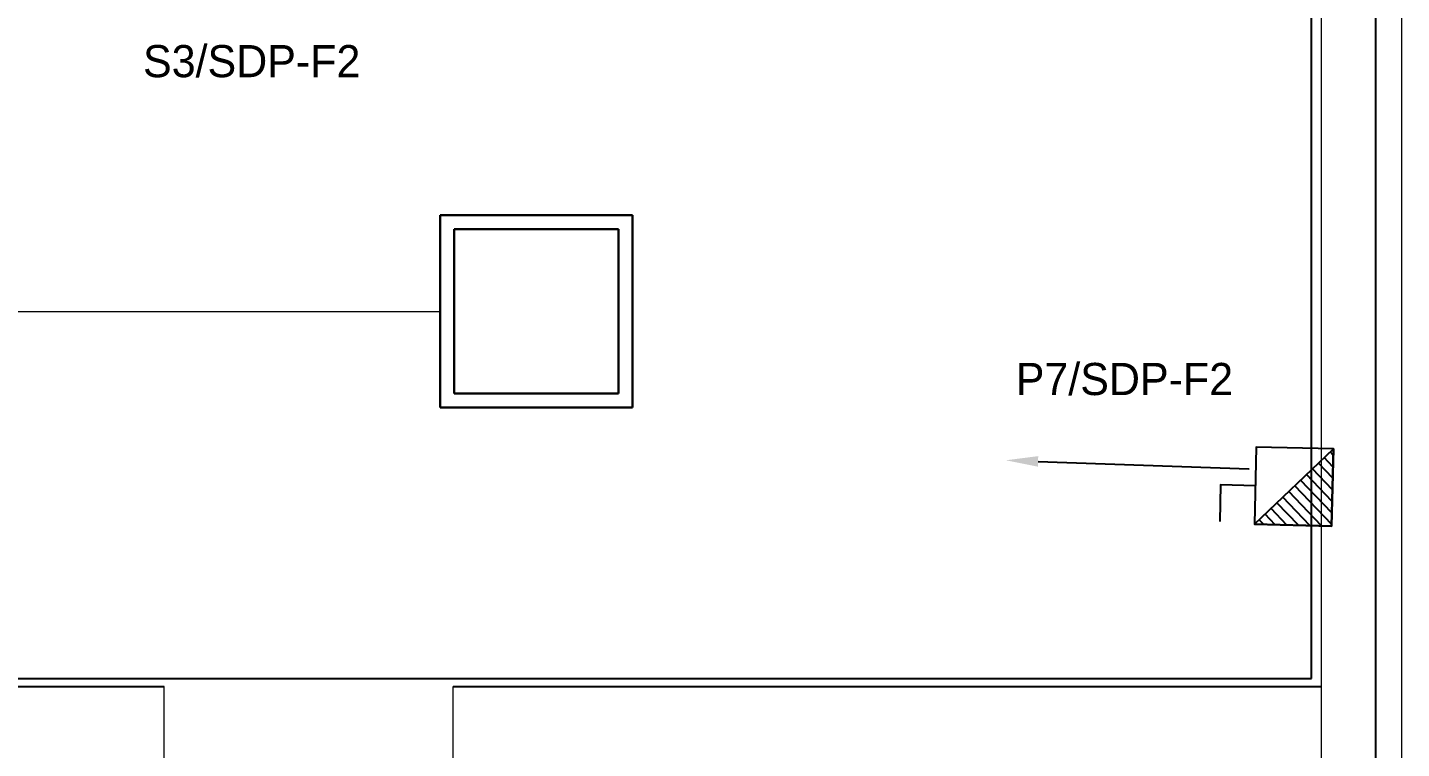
# Model space of a CAD drawing. Header units: inches. Extents: x 0 to 46333, y 12439 to 30520.
# Drawn here: x 15500 to 19775, y 19401 to 21644 of the extents above; entities that cross this region are included whole.
import ezdxf
from ezdxf import colors
from ezdxf.entities.mleader import LeaderData, LeaderLine
from ezdxf.enums import TextEntityAlignment as Align
from ezdxf.math import Vec2, Vec3

# ---------------------------------------------------------------- set-up
doc = ezdxf.new("R2010")
doc.units = ezdxf.units.IN
doc.header["$MEASUREMENT"] = 0
doc.layers.add('DLX_FL1_CONT', color=7, linetype='Continuous', true_color=0x969696)
doc.layers.add('DLX_FL1_LUM', color=7, linetype='Continuous', true_color=0xffd400)
for name, color, linetype in [('E-PW-SYM', 7, 'Continuous'), ('E-PW-TXT', 2, 'Continuous'), ('Socket', 170, 'Continuous'), ('v.p', 7, 'Continuous')]:
    doc.layers.add(name, color=color, linetype=linetype)
for name, color, linetype, lineweight in [('EQUIP', 6, 'Continuous', 0), ('WALL', 7, 'Continuous', 0), ('WIRING', 3, 'Continuous', 0)]:
    doc.layers.add(name, color=color, linetype=linetype, lineweight=lineweight)
doc.styles.add('EN-SCL', font='swisscl.ttf')

# ---------------------------------------------------------------- blocks, each defined once
blk = doc.blocks.new('first floor civil')
at = {"layer": 'EQUIP', "color": 9, "linetype": 'Continuous'}
blk.add_line((595539.3, 125489.2), (598240.5, 125489.2), dxfattribs=at)
at = {"layer": 'EQUIP', "color": 9, "linetype": 'Continuous', "lineweight": -3}
for p, q in [((595539.3, 125489.2), (598640.6, 125489.2)), ((599539.4, 125489.2), (602240.5, 125489.2))]:
    blk.add_line(p, q, dxfattribs=at)
at = {"layer": 'WALL', "color": 9}
for p, q in [((602240.5, 127590.7), (602240.5, 121515.7)), ((602490.5, 127590.7), (602490.5, 121515.7)), ((598496.3, 125489), (598515.2, 125489)), ((598640.4, 125235), (598640.6, 125489.2)), ((599539.3, 125235), (599539.4, 125489.2))]:
    blk.add_line(p, q, dxfattribs=at)
blk = doc.blocks.new('E-DS02')
at = {"layer": 'E-PW-SYM'}
blk.add_line((176.8, 353.6), (-176.8, 0), dxfattribs=at)
blk.add_lwpolyline([(-176.8, 353.6), (-176.8, 0), (176.8, 0), (176.8, 353.6)], close=True, dxfattribs=at)
blk.add_lwpolyline([(176.8, 176.8), (336.7, 176.8), (336.7, 344.4)], dxfattribs=at)
at = {"layer": 'E-PW-TXT', "style": 'EN-SCL'}
for tag, p in [('DESCONNECT2', (545.4, 1109.9)), ('EQUIPMENT2', (545.4, 779.8))]:
    blk.add_attdef(tag, text='', height=250, dxfattribs=at).set_placement(p, align=Align.MIDDLE_LEFT)
blk.add_attdef('DISCON2.', text='', height=250, dxfattribs=at).set_placement((685.3, 202.6), align=Align.MIDDLE_CENTER)
blk = doc.blocks.new('S5')
at = {"linetype": 'Continuous'}
h = blk.add_hatch(dxfattribs=at)
h.set_pattern_fill('ANSI31', color=1, scale=300, style=0)
h.paths.add_polyline_path([(-457.3, -196.7), (-103.8, -550.2), (-457.3, -550.2)])
blk.add_lwpolyline([(-457.3, -196.7), (-103.8, -550.2), (-457.3, -550.2), (-457.3, -196.7)])
at = {"layer": 'E-PW-SYM', "color": 7, "rotation": 90}
blk.add_blockref('E-DS02', (-103.8, -373.4), dxfattribs=at)

msp = doc.modelspace()

# ---------------------------------------------------------------- linework, layer by layer
at = {"layer": 'DLX_FL1_CONT'}
for points in [[(19695.9, 15437.9, 0), (19695.9, 21926.2, 0)], [(19495.4, 19619.3, 0), (19495.4, 21725.8, 0)], [(2956.9, 19619.3, 0), (19495.4, 19619.3, 0)]]:
    msp.add_polyline3d(points, dxfattribs=at)
at = {"layer": 'DLX_FL1_LUM'}
for points in [[(16784.3, 21060.2, 0), (16784.3, 20461.9, 0)], [(16784.3, 20461.9, 0), (16784.3, 21060.2, 0)], [(16784.3, 21060.2, 0), (16784.3, 21060.2, 0)], [(17382.7, 21060.2, 0), (16784.3, 21060.2, 0)], [(16784.3, 21060.2, 0), (16784.3, 21060.2, 0)], [(16784.3, 21060.2, 0), (17382.7, 21060.2, 0)], [(16784.3, 21060.2, 0), (17382.7, 21060.2, 0)], [(16784.3, 20461.9, 0), (16784.3, 21060.2, 0)], [(17382.7, 21060.2, 0), (16784.3, 21060.2, 0)], [(16784.3, 21060.2, 0), (16784.3, 20461.9, 0)], [(17382.7, 20461.9, 0), (17382.7, 21060.2, 0)], [(17382.7, 21060.2, 0), (17382.7, 21060.2, 0)], [(17382.7, 21060.2, 0), (17382.7, 20461.9, 0)], [(17382.7, 21060.2, 0), (17382.7, 21060.2, 0)], [(17382.7, 21060.2, 0), (17382.7, 20461.9, 0)], [(17382.7, 20461.9, 0), (17382.7, 21060.2, 0)], [(16827.9, 21016.6, 0), (16827.9, 20505.5, 0)], [(17339.1, 21016.6, 0), (16827.9, 21016.6, 0)], [(16827.9, 20505.5, 0), (16827.9, 21016.6, 0)], [(16827.9, 21016.6, 0), (17339.1, 21016.6, 0)], [(17339.1, 20505.5, 0), (17339.1, 21016.6, 0)], [(17339.1, 21016.6, 0), (17339.1, 20505.5, 0)], [(16827.9, 20505.5, 0), (17339.1, 20505.5, 0)], [(17339.1, 20505.5, 0), (16827.9, 20505.5, 0)], [(16784.3, 20461.9, 0), (16784.3, 20461.9, 0)], [(16784.3, 20461.9, 0), (17382.7, 20461.9, 0)], [(17382.7, 20461.9, 0), (16784.3, 20461.9, 0)], [(16784.3, 20461.9, 0), (16784.3, 20461.9, 0)], [(17382.7, 20461.9, 0), (16784.3, 20461.9, 0)], [(16784.3, 20461.9, 0), (17382.7, 20461.9, 0)], [(17382.7, 20461.9, 0), (17382.7, 20461.9, 0)], [(17382.7, 20461.9, 0), (17382.7, 20461.9, 0)]]:
    msp.add_polyline3d(points, dxfattribs=at)
at = {"layer": 'WIRING'}
msp.add_line((12559, 20761), (16784.3, 20761), dxfattribs=at)

# ---------------------------------------------------------------- block references
at = {"xscale": 0.6787878816776359, "yscale": 0.6787878816776359, "zscale": 0.6787878816776359, "rotation": 88.72696997994328}
msp.add_blockref('S5', (19191.4, 20411.9), dxfattribs=at)
at = {"layer": 'v.p', "color": 1, "linetype": 'Continuous'}
msp.add_blockref('first floor civil', (-582715.1, -105895.1), dxfattribs=at)

# ---------------------------------------------------------------- texts
at = {"layer": 'Socket', "char_height": 100, "attachment_point": 1}
for s, insert in [('S3/SDP-F2', (15859.6, 21589.5)), ('P7/SDP-F2', (18575, 20600.6))]:
    msp.add_mtext_dynamic_manual_height_columns(s, width=484, gutter_width=1, heights=[0], dxfattribs=dict(at, insert=insert))

# ---------------------------------------------------------------- leaders
at = {"layer": 'Socket'}
ml = msp.add_multileader_mtext('Standard', dxfattribs=at)
ml.set_content('', color=256)
ml.set_leader_properties()
ml.build(insert=Vec2(0, 0))
ml.multileader.update_dxf_attribs({"dogleg_length": 0.36, "arrow_head_size": 100})
ctx = ml.context
ctx.base_point, ctx.char_height, ctx.arrow_head_size, ctx.landing_gap_size, ctx.plane_origin, ctx.plane_x_axis, ctx.plane_y_axis = Vec3(19300.6, 20270.6), 0.18, 100, 0.09, Vec3(18544.4, 20297.8), Vec3(0.215926, -0.97641), Vec3(0.97641, 0.215926)
notes = []
notes.append((ctx, [(0, (1, 1, 0), (19300.5, 20270.9), (0.215926, -0.97641), 0.36, [(0, [(18544.4, 20297.8)], 0, [])])]))
ctx.mtext.insert, ctx.mtext.text_direction, ctx.mtext.rotation, ctx.mtext.flow_direction = Vec3(19300.7, 20270.5), Vec3(0.215926, -0.97641), 4.930029, 5
for ctx, leaders in notes:
    for number, flags, end, landing, length, lines in leaders:
        leader = LeaderData()
        leader.index, (leader.has_last_leader_line, leader.has_dogleg_vector, leader.attachment_direction) = number, flags
        leader.last_leader_point, leader.dogleg_vector, leader.dogleg_length = Vec3(end), Vec3(landing), length
        for number, points, colour, breaks in lines:
            line = LeaderLine()
            line.index, line.vertices, line.color, line.breaks = number, Vec3.list(points), colors.encode_raw_color(colour), breaks
            leader.lines.append(line)
        ctx.leaders.append(leader)

doc.saveas('drawing.dxf')
